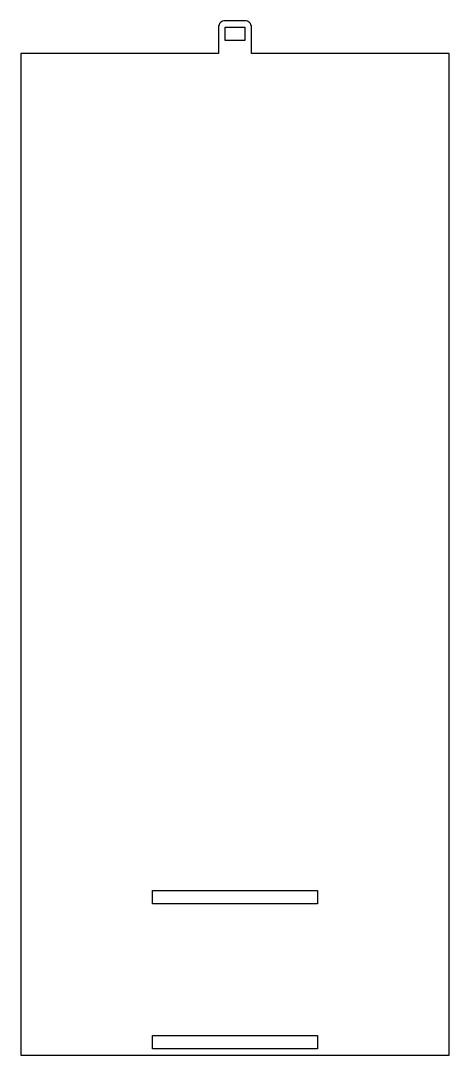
# Model space of a CAD drawing. Header units: millimetres. Extents: x -130 to 0, y 0 to 314.
import ezdxf

# ---------------------------------------------------------------- set-up
doc = ezdxf.new("R2010")
doc.units = ezdxf.units.MM
doc.layers.get('0').update_dxf_attribs({"linetype": 'CONTINUOUS'})

msp = doc.modelspace()

# ---------------------------------------------------------------- linework, layer by layer
msp.add_lwpolyline([(-62, 314), (-68, 314, 0.414214), (-70, 312), (-70, 304), (-130, 304), (-130, 0), (0, 0), (0, 304), (-60, 304), (-60, 312, 0.414214)], format="xyb", close=True)
for points in [[(-68, 312), (-62, 312), (-62, 308), (-68, 308)], [(-40, 50), (-40, 46), (-90, 46), (-90, 50)], [(-90, 2), (-90, 6), (-40, 6), (-40, 2)]]:
    msp.add_lwpolyline(points, close=True)

doc.saveas('drawing.dxf')
